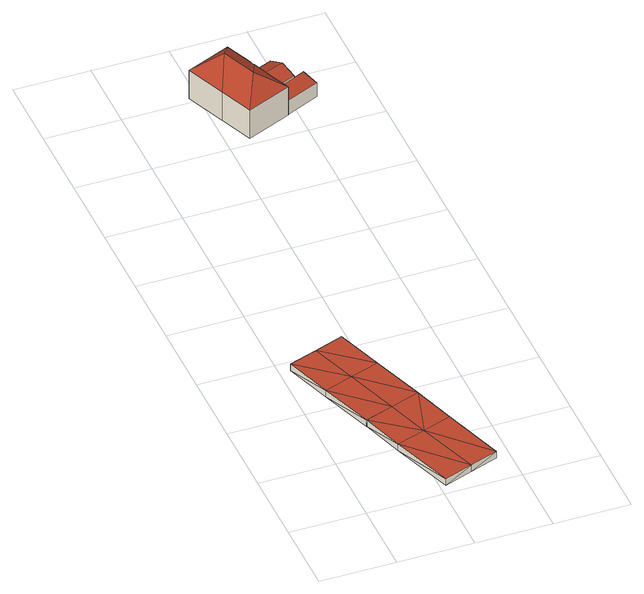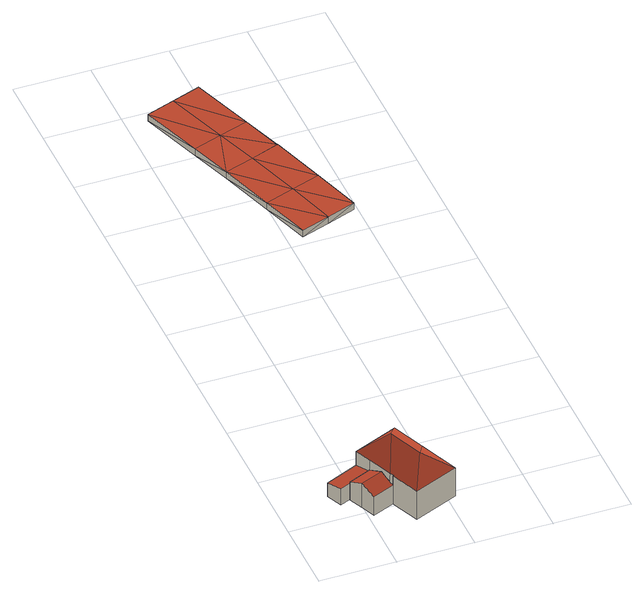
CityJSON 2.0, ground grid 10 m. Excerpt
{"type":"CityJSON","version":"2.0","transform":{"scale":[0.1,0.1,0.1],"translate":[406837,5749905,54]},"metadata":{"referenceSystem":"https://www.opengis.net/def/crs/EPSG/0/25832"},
"CityObjects":{
"building1":{"type":"Building","attributes":{"Geometrietyp2DReferenz":"2000","Gemeindeschluessel":"05515000","function":"53001_1800","roofType":"9999","measuredHeight":1},"geometry":[{"type":"Solid","lod":"2","boundaries":[[[[0,1,2]],[[3,4,5]],[[4,0,5]],[[6,7,3]],[[7,4,3]],[[8,9,6]],[[9,7,6]],[[10,11,8]],[[11,9,8]],[[12,13,10]],[[13,11,10]],[[14,15,12]],[[15,13,12]],[[16,17,14]],[[17,15,14]],[[18,19,16]],[[19,17,16]],[[20,21,18]],[[21,19,18]],[[22,23,20]],[[23,21,20]],[[24,25,22]],[[25,23,22]],[[2,1,24]],[[1,25,24]],[[5,0,2]],[[26,19,23]],[[23,19,21]],[[27,26,25]],[[25,26,23]],[[28,27,25]],[[28,25,1]],[[4,28,0]],[[0,28,1]],[[15,17,26]],[[26,17,19]],[[13,15,27]],[[27,15,26]],[[11,13,27]],[[11,27,28]],[[11,28,9]],[[7,9,4]],[[4,9,28]],[[29,22,18]],[[22,20,18]],[[30,24,29]],[[24,22,29]],[[31,24,30]],[[31,2,24]],[[3,5,31]],[[5,2,31]],[[12,30,14]],[[14,29,16]],[[29,18,16]],[[30,29,14]],[[10,30,12]],[[10,31,30]],[[10,8,31]],[[6,3,8]],[[3,31,8]]]],"semantics":{"surfaces":[{"type":"WallSurface"},{"type":"GroundSurface"},{"type":"RoofSurface"}],"values":[[0,0,0,0,0,0,0,0,0,0,0,0,0,0,0,0,0,0,0,0,0,0,0,0,0,0,1,1,1,1,1,1,1,1,1,1,1,1,1,1,1,1,1,2,2,2,2,2,2,2,2,2,2,2,2,2,2,2,2,2]]}}]},
"building2":{"type":"Building","attributes":{"Gemeindeschluessel":"05515000","Geometrietyp2DReferenz":"3000","function":"31001_2600"},"address":[{"country":"Germany","locality":"Münster","thoroughfareNumber":"1","thoroughfareName":"Westhuesweg"}],"children":["building2-1","building2-2"]},
"building2-1":{"type":"BuildingPart","attributes":{"roofType":"3200","measuredHeight":6.82},"parents":["building2"],"geometry":[{"type":"Solid","lod":"2","boundaries":[[[[32,33,34]],[[35,36,32,34]],[[37,38,36,35]],[[39,40,38,37]],[[41,42,40,39]],[[43,44,42,41]],[[45,46,44,43]],[[47,48,49,46,45]],[[41,50,43]],[[35,51,37]],[[37,51,50,39]],[[39,50,41]],[[34,52,51,35]],[[47,45,43,50,51,52]],[[53,32,36,38,40,42,44,46,49,54]],[[33,55,56,52,34]],[[53,54,56,55]],[[32,53,55,33]],[[48,47,52,56]],[[49,48,56,54]]]],"semantics":{"surfaces":[{"type":"WallSurface"},{"type":"RoofSurface"},{"type":"GroundSurface"},{"type":"ClosureSurface"}],"values":[[0,0,0,0,0,0,0,0,1,1,1,1,1,1,2,0,3,3,0,3]]}}]},
"building2-2":{"type":"BuildingPart","attributes":{"roofType":"3100","measuredHeight":3.69},"parents":["building2"],"geometry":[{"type":"Solid","lod":"2","boundaries":[[[[57,46,49,48]],[[58,59,46,57]],[[60,61,59,58]],[[62,63,61,60]],[[33,32,63,62]],[[58,57,48,56,55,60]],[[33,62,60,55]],[[54,49,46,59,61,63,32,53]],[[54,53,55,56]],[[49,54,56,48]],[[32,33,55,53]]]],"semantics":{"surfaces":[{"type":"WallSurface"},{"type":"RoofSurface"},{"type":"GroundSurface"},{"type":"ClosureSurface"}],"values":[[0,0,0,0,0,1,1,2,3,3,3]]}}]},
"building3":{"type":"Building","attributes":{"Gemeindeschluessel":"05515000","Geometrietyp2DReferenz":"3000","function":"31001_2600","roofType":"2100","measuredHeight":2.5},"geometry":[{"type":"Solid","lod":"2","boundaries":[[[[64,65,66,67]],[[68,69,65,64]],[[70,71,69,68]],[[72,73,71,70]],[[67,66,73,72]],[[70,68,64,67,72]],[[65,69,71,73,66]]]],"semantics":{"surfaces":[{"type":"WallSurface"},{"type":"RoofSurface"},{"type":"GroundSurface"}],"values":[[0,0,0,0,0,1,2]]}}]}
},
"vertices":[
[177,27,15],[149,109,15],[149,109,25],[140,14,25],[140,14,15],[177,27,25],[102,1,25],[102,1,15],[73,83,25],[73,83,15],[55,138,26],[55,138,16],[54,138,26],[54,138,16],[30,209,25],[30,209,15],[9,272,24],[9,272,14],[47,285,24],[47,285,14],[85,298,24],[85,298,14],[106,235,25],[106,235,15],[130,164,26],[130,164,16],[68,222,15],[92,151,16],[111,96,15],[68,222,25],[92,151,26],[111,96,25],
[179,757,3],[179,757,31],[179,757,46],[188,736,46],[188,736,3],[129,711,46],[129,711,3],[111,755,46],[111,755,3],[89,808,46],[89,808,3],[148,833,46],[148,833,3],[164,795,46],[164,795,3],[163,795,46],[163,795,31],[163,795,3],[129,794,71],[148,748,71],[166,790,46],[171,776,3],[166,790,3],[171,776,40],[166,790,33],
[164,795,31],[193,807,31],[193,807,3],[201,788,40],[201,788,3],[209,770,31],[209,770,3],
[179,757,29],[179,757,4],[188,736,4],[188,736,25],[209,770,29],[209,770,4],[223,776,29],[223,776,4],[232,755,25],[232,755,4]
]}
